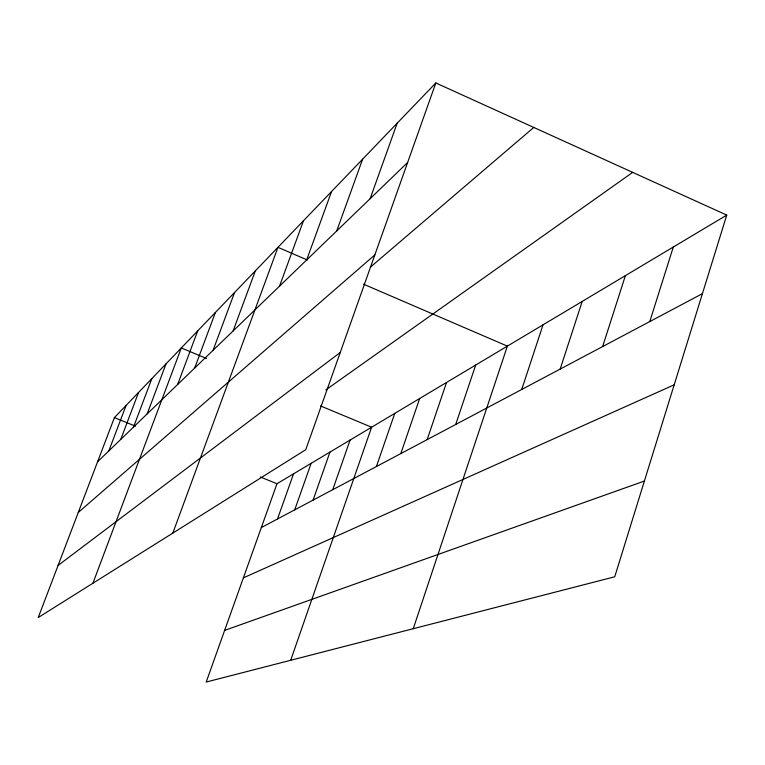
<?xml version="1.0" encoding="UTF-8"?>
<svg xmlns="http://www.w3.org/2000/svg" width="765" height="765" viewBox="0 0 765 765"><rect width="100%" height="100%" fill="white"/><g stroke="black" fill="none" stroke-linecap="round" stroke-linejoin="round"><path stroke-width="1.15" d="M726.75 215.099L614.735 576.791L206.206 682.045L276.968 483.738L726.75 215.099L435.83 82.955L114.406 417.604L38.25 617.527L305.771 449.677L435.83 82.955M649.781 321.568L673.305 247.019M602.648 346.564L625.388 275.639M560.181 369.084L582.184 301.439M521.74 389.471L543.026 324.829M413.253 628.706L507.377 346.124L363.509 284.178M455.701 424.489L475.696 365.039M427.147 439.626L446.55 382.443M400.803 453.597L419.65 398.517M376.418 466.526L394.74 413.396M290.7 660.281L371.608 427.214L320.487 405.919M332.737 489.686L350.074 440.076M313.086 500.109L329.964 452.077M294.716 509.853L311.164 463.313M277.504 518.976L293.531 473.841M370.155 198.671L397.169 123.203M336.715 230.954L362.61 159.187M306.679 259.937L331.541 191.537M279.55 286.12L303.456 220.779M172.833 533.09L277.944 247.344L307.186 259.928M233.124 330.939L255.319 270.896M213.1 350.265L234.549 292.517M194.664 368.061L215.405 312.455M92.919 583.226L181.295 347.96L206.521 358.469M177.633 384.499L197.705 330.872M133.512 427.09L151.814 378.656M147.176 413.894L166.043 363.844M120.746 439.406L138.532 392.493M108.793 450.948L126.082 405.45M97.585 461.764L407.611 162.515M78.26 512.483L374.85 254.898M370.231 267.291L533.779 127.439M58.092 565.44L340.234 352.502M325.814 389.901L632.674 172.364M261.334 527.554L702.423 293.655M243.375 577.871L674.194 384.814M224.633 630.398L644.388 481.051M114.406 417.604L135.434 426.162M260.377 476.987L276.968 483.738"/></g></svg>
